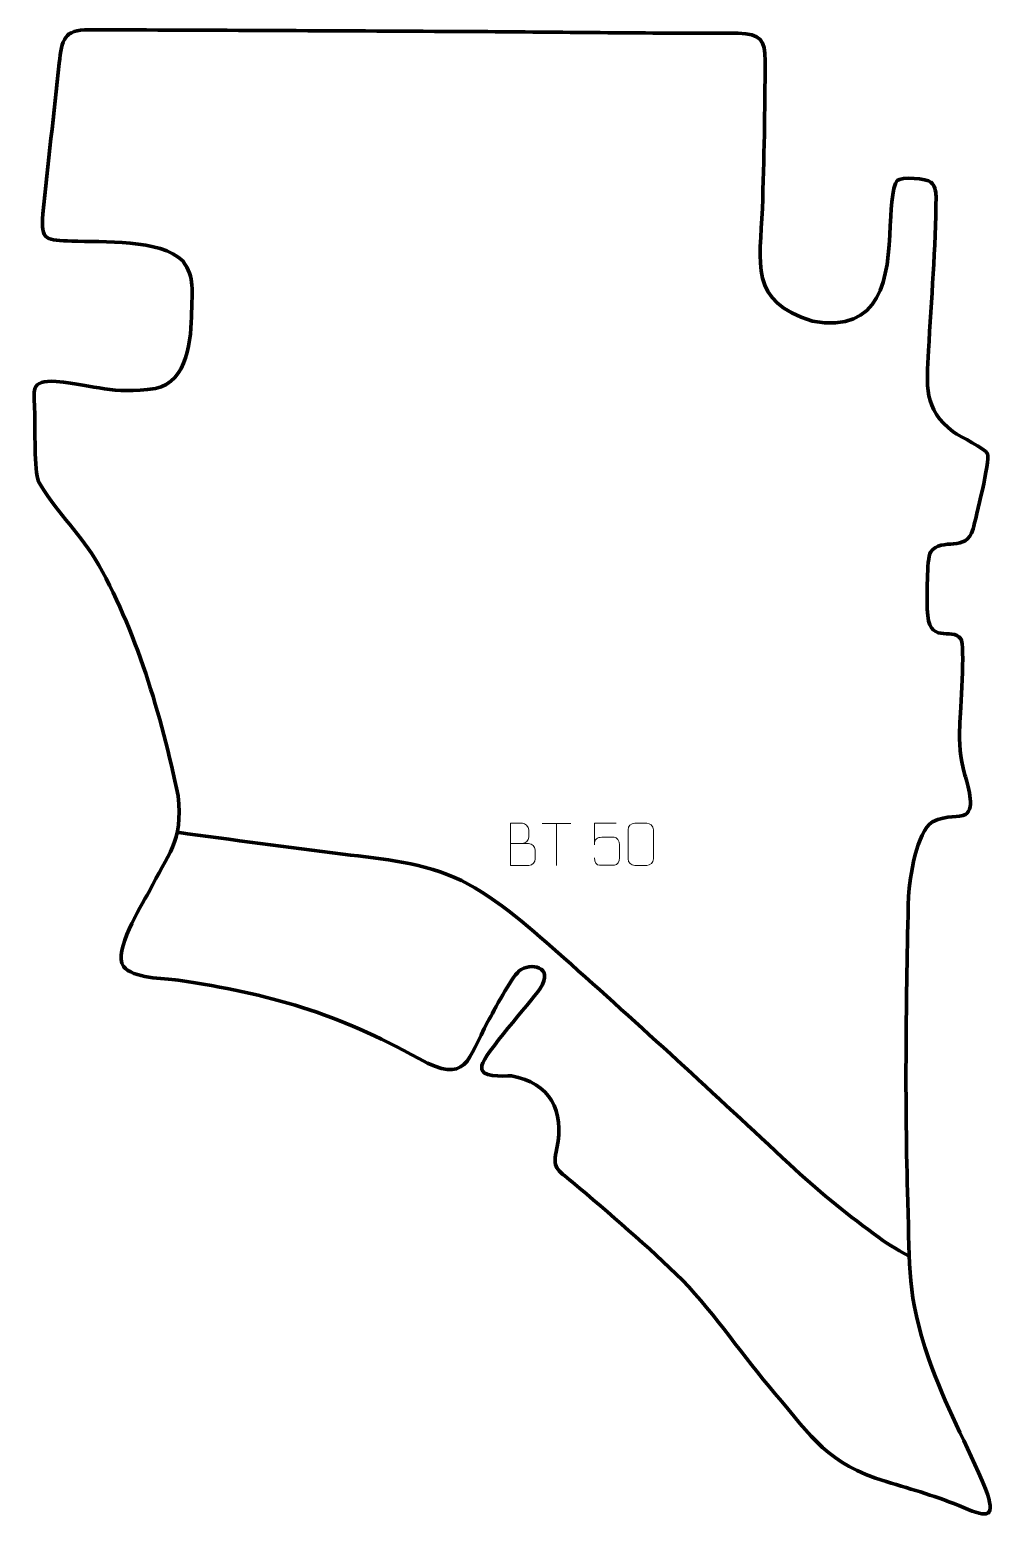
# Model space of a CAD drawing. Header units: millimetres. Extents: x 921 to 1494, y 49 to 933.
import ezdxf

# ---------------------------------------------------------------- set-up
doc = ezdxf.new("R2010")
doc.units = ezdxf.units.MM
doc.header["$MEASUREMENT"] = 0
doc.layers.add('layer 2', color=7, linetype='Continuous')
doc.layers.add('layer 3', color=7, linetype='Continuous')

msp = doc.modelspace()

# ---------------------------------------------------------------- linework, layer by layer
at = {"layer": 'layer 2', "color": 142, "lineweight": 158}
msp.add_open_spline([(1442.8192, 204.9562), (1434.5747, 209.5879), (1429.4372, 212.4298), (1421.7388, 218.1778), (1421.7388, 218.1778), (1403.6912, 231.653), (1388.2406, 244.0875), (1371.8274, 259.5088), (1371.8274, 259.5088), (1327.3652, 300.858), (1283.391, 341.6352), (1237.9328, 381.9363), (1237.9328, 381.9363), (1220.0445, 397.7952), (1198.4406, 417.2624), (1177.0979, 427.8287), (1177.0979, 427.8287), (1154.7328, 438.6512), (1131.0677, 440.568), (1106.7958, 443.5356), (1106.7958, 443.5356), (1073.9722, 447.5917), (1041.2039, 452.0937), (1008.4275, 456.5123)], degree=3, knots=[0, 0, 0, 0, 0.14285714, 0.14285714, 0.14285714, 0.14285714, 0.28571429, 0.28571429, 0.28571429, 0.28571429, 0.42857143, 0.42857143, 0.42857143, 0.42857143, 0.57142857, 0.57142857, 0.57142857, 0.57142857, 0.71428571, 0.71428571, 0.71428571, 0.71428571, 1, 1, 1, 1], dxfattribs=at)
at = {"layer": 'layer 3', "color": 242, "lineweight": 158}
msp.add_open_spline([(1174.854, 931.7753), (1101.9031, 932.158), (1028.8925, 932.5972), (955.9447, 932.7557), (955.9447, 932.7557), (941.3215, 932.7874), (939.9033, 927.2766), (938.4235, 912.9759), (938.4235, 912.9759), (935.3319, 883.2017), (931.628, 853.252), (928.7295, 823.5184), (928.7295, 823.5184), (927.1353, 807.1665), (931.0967, 808.0948), (945.9213, 807.3355), (945.9213, 807.3355), (963.921, 806.6196), (998.3742, 808.8106), (1011.7545, 795.5774), (1011.7545, 795.5774), (1019.2028, 785.8702), (1017.0465, 776.8953), (1016.9925, 765.3345), (1016.9925, 765.3345), (1016.7504, 749.646), (1014.7317, 723.559), (995.5252, 719.9768), (995.5252, 719.9768), (968.9511, 716.1855), (961.0011, 721.7651), (936.5871, 724.074), (936.5871, 724.074), (920.9288, 725.1181), (923.3958, 718.9107), (923.8813, 705.6411), (923.8813, 705.6411), (924.1241, 697.361), (923.5601, 670.7497), (926.1387, 664.7327), (926.1387, 664.7327), (935.0208, 648.8266), (949.4055, 635.2323), (959.5762, 619.063), (959.5762, 619.063), (984.0457, 577.169), (999.0699, 525.5475), (1008.9126, 478.1961), (1008.9126, 478.1961), (1011.9073, 450.0015), (1003.174, 444.3524), (991.5165, 420.9798), (991.5165, 420.9798), (986.7892, 412.2129), (970.3398, 386.0332), (976.4544, 376.8935), (976.4544, 376.8935), (982.2534, 369.8023), (1000.0886, 369.8193), (1009.0094, 368.7198), (1009.0094, 368.7198), (1063.0333, 360.7327), (1103.8047, 349.0077), (1151.7748, 322.2442), (1151.7748, 322.2442), (1180.6776, 306.1188), (1180.6233, 321.8705), (1192.8134, 344.1296), (1192.8134, 344.1296), (1196.5621, 350.9748), (1206.2747, 369.5494), (1211.2718, 374.207), (1211.2718, 374.207), (1217.7838, 379.463), (1232.6128, 377.0755), (1223.7936, 363.8334), (1223.7936, 363.8334), (1217.2452, 354.2663), (1190.9061, 325.5479), (1189.1764, 318.0556), (1189.1764, 318.0556), (1187.3781, 310.2659), (1201.9927, 312.141), (1206.7089, 311.8811), (1206.7089, 311.8811), (1229.6264, 308.0681), (1238.3168, 290.9075), (1233.7517, 269.1176), (1233.7517, 269.1176), (1231.1466, 256.6827), (1233.3698, 256.9235), (1243.04, 248.8035), (1243.04, 248.8035), (1264.6478, 230.5091), (1288.1873, 210.4212), (1308.319, 190.6473), (1308.319, 190.6473), (1328.1595, 169.859), (1344.2454, 145.4178), (1363.145, 123.4891), (1363.145, 123.4891), (1385.4891, 97.0743), (1394.2293, 82.0301), (1429.1024, 71.1333), (1429.1024, 71.1333), (1445.3709, 66.2613), (1459.345, 62.4176), (1475.1243, 55.7027), (1475.1243, 55.7027), (1489.8874, 49.4203), (1494.4547, 49.8006), (1488.1523, 66.7907), (1488.1523, 66.7907), (1477.146, 93.1408), (1463.88, 116.5853), (1454.4325, 143.9055), (1454.4325, 143.9055), (1441.2795, 182.9477), (1443.2895, 197.396), (1441.9438, 237.2468), (1441.9438, 237.2468), (1440.1542, 297.3131), (1440.8965, 358.5371), (1442.4056, 418.6306), (1442.4056, 418.6306), (1443.1513, 429.5272), (1446.987, 456.6832), (1456.6763, 462.7496), (1456.6763, 462.7496), (1465.4782, 467.017), (1472.2336, 465.1194), (1476.2659, 467.027), (1476.2659, 467.027), (1482.1769, 471.0801), (1477.3857, 484.9263), (1475.8442, 490.4598), (1475.8442, 490.4598), (1472.6213, 502.029), (1472.5262, 508.1387), (1472.7878, 520.1413), (1472.7878, 520.1413), (1473.1027, 527.7022), (1476.1869, 567.6535), (1473.4257, 571.4018), (1473.4257, 571.4018), (1467.9457, 578.8406), (1454.0406, 566.7104), (1453.5255, 588.9123), (1453.5255, 588.9123), (1453.5421, 594.9933), (1453.0754, 618.7091), (1455.4797, 622.7436), (1455.4797, 622.7436), (1462.5845, 632.1429), (1476.5409, 622.0141), (1480.7058, 636.5477), (1480.7058, 636.5477), (1482.3827, 643.1756), (1490.9036, 676.9561), (1489.2789, 681.044), (1489.2789, 681.044), (1487.9559, 684.3725), (1473.2916, 691.0807), (1468.977, 694.1194), (1468.977, 694.1194), (1451.1061, 707.7567), (1453.1582, 721.715), (1454.257, 742.3555), (1454.257, 742.3555), (1455.8805, 772.8533), (1458.6382, 803.1812), (1458.7301, 833.7563), (1458.7301, 833.7563), (1458.735, 837.7127), (1457.7053, 840.3363), (1455.7034, 842.3116), (1455.7034, 842.3116), (1453.2891, 844.6938), (1438.0569, 845.6221), (1435.6866, 843.291), (1435.6866, 843.291), (1432.6449, 840.2993), (1431.7063, 821.4704), (1431.5525, 816.6875), (1431.5525, 816.6875), (1430.5465, 785.3942), (1426.2723, 752.2229), (1385.3764, 759.93), (1385.3764, 759.93), (1347.4594, 771.2468), (1354.4206, 794.1661), (1355.6701, 826.7878), (1355.6701, 826.7878), (1356.7666, 855.8588), (1357.1635, 885.3449), (1357.3461, 914.4449), (1357.3461, 914.4449), (1357.4234, 926.7663), (1354.4702, 930.323), (1341.3979, 930.7326), (1341.3979, 930.7326), (1333.8069, 930.9704), (1325.2019, 930.6565), (1317.4352, 930.6898), (1317.4352, 930.6898), (1269.9072, 930.8937), (1222.3819, 931.5205), (1174.854, 931.7753)], degree=3, knots=[0, 0, 0, 0, 0.01886792, 0.01886792, 0.01886792, 0.01886792, 0.03773585, 0.03773585, 0.03773585, 0.03773585, 0.05660377, 0.05660377, 0.05660377, 0.05660377, 0.0754717, 0.0754717, 0.0754717, 0.0754717, 0.09433962, 0.09433962, 0.09433962, 0.09433962, 0.11320755, 0.11320755, 0.11320755, 0.11320755, 0.13207547, 0.13207547, 0.13207547, 0.13207547, 0.1509434, 0.1509434, 0.1509434, 0.1509434, 0.16981132, 0.16981132, 0.16981132, 0.16981132, 0.18867925, 0.18867925, 0.18867925, 0.18867925, 0.20754717, 0.20754717, 0.20754717, 0.20754717, 0.22641509, 0.22641509, 0.22641509, 0.22641509, 0.24528302, 0.24528302, 0.24528302, 0.24528302, 0.26415094, 0.26415094, 0.26415094, 0.26415094, 0.28301887, 0.28301887, 0.28301887, 0.28301887, 0.30188679, 0.30188679, 0.30188679, 0.30188679, 0.32075472, 0.32075472, 0.32075472, 0.32075472, 0.33962264, 0.33962264, 0.33962264, 0.33962264, 0.35849057, 0.35849057, 0.35849057, 0.35849057, 0.37735849, 0.37735849, 0.37735849, 0.37735849, 0.39622642, 0.39622642, 0.39622642, 0.39622642, 0.41509434, 0.41509434, 0.41509434, 0.41509434, 0.43396226, 0.43396226, 0.43396226, 0.43396226, 0.45283019, 0.45283019, 0.45283019, 0.45283019, 0.47169811, 0.47169811, 0.47169811, 0.47169811, 0.49056604, 0.49056604, 0.49056604, 0.49056604, 0.50943396, 0.50943396, 0.50943396, 0.50943396, 0.52830189, 0.52830189, 0.52830189, 0.52830189, 0.54716981, 0.54716981, 0.54716981, 0.54716981, 0.56603774, 0.56603774, 0.56603774, 0.56603774, 0.58490566, 0.58490566, 0.58490566, 0.58490566, 0.60377358, 0.60377358, 0.60377358, 0.60377358, 0.62264151, 0.62264151, 0.62264151, 0.62264151, 0.64150943, 0.64150943, 0.64150943, 0.64150943, 0.66037736, 0.66037736, 0.66037736, 0.66037736, 0.67924528, 0.67924528, 0.67924528, 0.67924528, 0.69811321, 0.69811321, 0.69811321, 0.69811321, 0.71698113, 0.71698113, 0.71698113, 0.71698113, 0.73584906, 0.73584906, 0.73584906, 0.73584906, 0.75471698, 0.75471698, 0.75471698, 0.75471698, 0.77358491, 0.77358491, 0.77358491, 0.77358491, 0.79245283, 0.79245283, 0.79245283, 0.79245283, 0.81132075, 0.81132075, 0.81132075, 0.81132075, 0.83018868, 0.83018868, 0.83018868, 0.83018868, 0.8490566, 0.8490566, 0.8490566, 0.8490566, 0.86792453, 0.86792453, 0.86792453, 0.86792453, 0.88679245, 0.88679245, 0.88679245, 0.88679245, 0.90566038, 0.90566038, 0.90566038, 0.90566038, 0.9245283, 0.9245283, 0.9245283, 0.9245283, 0.94339623, 0.94339623, 0.94339623, 0.94339623, 0.96226415, 0.96226415, 0.96226415, 0.96226415, 1, 1, 1, 1], dxfattribs=at)
at = {"layer": 'layer 3', "color": 250, "lineweight": 9}
for points, knots in [([(1206.1152, 449.8593), (1209.7538, 449.8597), (1213.3409, 449.8597), (1216.9803, 449.8593), (1216.9803, 449.8593), (1218.9557, 449.842), (1220.8793, 448.1059), (1220.8793, 446.0563), (1220.8793, 446.0563), (1220.8789, 444.9277), (1220.8789, 441.8783), (1220.8793, 440.7494), (1220.8793, 440.7494), (1220.8969, 438.8915), (1219.3548, 436.8776), (1217.0333, 436.8945), (1217.0333, 436.8945), (1213.3935, 436.8949), (1209.7541, 436.8949), (1206.1152, 436.8945), (1206.1152, 436.8945), (1206.1152, 445.2128), (1206.1152, 453.5306), (1206.1152, 461.8481), (1206.1152, 461.8481), (1208.4889, 461.8481), (1210.863, 461.8481), (1213.2372, 461.8481), (1213.2372, 461.8481), (1214.918, 461.8657), (1217.0148, 459.9552), (1217.0325, 457.9928), (1217.0325, 457.9928), (1217.0321, 455.9267), (1217.0321, 455.7807), (1217.0325, 453.7142), (1217.0325, 453.7142), (1217.0498, 451.6481), (1215.1953, 449.842), (1213.1853, 449.8593)], [0, 0, 0, 0, 0.09090909, 0.09090909, 0.09090909, 0.09090909, 0.18181818, 0.18181818, 0.18181818, 0.18181818, 0.27272727, 0.27272727, 0.27272727, 0.27272727, 0.36363636, 0.36363636, 0.36363636, 0.36363636, 0.45454545, 0.45454545, 0.45454545, 0.45454545, 0.54545455, 0.54545455, 0.54545455, 0.54545455, 0.63636364, 0.63636364, 0.63636364, 0.63636364, 0.72727273, 0.72727273, 0.72727273, 0.72727273, 0.81818182, 0.81818182, 0.81818182, 0.81818182, 1, 1, 1, 1]), ([(1268.8915, 461.8261), (1268.8915, 461.8261), (1256.0398, 461.8261), (1256.0398, 461.8261), (1256.0398, 461.8261), (1256.0401, 457.5955), (1256.0401, 453.3646), (1256.0398, 449.1334), (1256.0398, 449.1334), (1256.0395, 452.4435), (1257.6705, 453.5153), (1260.4825, 453.5758), (1260.4825, 453.5758), (1262.9221, 453.5761), (1265.3616, 453.5761), (1267.8008, 453.5758), (1267.8008, 453.5758), (1269.4506, 453.5826), (1270.9255, 451.2021), (1270.954, 449.1334), (1270.954, 449.1334), (1270.9537, 446.5461), (1270.9537, 443.9585), (1270.954, 441.3708), (1270.954, 441.3708), (1271.0002, 439.4114), (1269.5008, 436.9751), (1267.8749, 436.9166), (1267.8749, 436.9166), (1265.9184, 436.9169), (1261.0234, 436.9169), (1259.0664, 436.9166), (1259.0664, 436.9166), (1257.2209, 436.9078), (1256.1138, 438.8726), (1256.093, 441.4237)], [0, 0, 0, 0, 0.1, 0.1, 0.1, 0.1, 0.2, 0.2, 0.2, 0.2, 0.3, 0.3, 0.3, 0.3, 0.4, 0.4, 0.4, 0.4, 0.5, 0.5, 0.5, 0.5, 0.6, 0.6, 0.6, 0.6, 0.7, 0.7, 0.7, 0.7, 0.8, 0.8, 0.8, 0.8, 1, 1, 1, 1]), ([(1279.9167, 461.8706), (1282.2828, 461.8706), (1284.6493, 461.8706), (1287.0158, 461.8706), (1287.0158, 461.8706), (1288.9963, 461.9062), (1291.0223, 460.4119), (1291.0494, 457.9698), (1291.0494, 457.9698), (1291.049, 452.2124), (1291.049, 446.4546), (1291.0494, 440.6964), (1291.0494, 440.6964), (1290.9073, 438.3688), (1289.2009, 436.8865), (1287.0158, 436.8757), (1287.0158, 436.8757), (1284.6434, 436.8761), (1282.271, 436.8761), (1279.899, 436.8757), (1279.899, 436.8757), (1277.9405, 436.7701), (1275.9341, 438.658), (1275.9455, 440.679), (1275.9455, 440.679), (1275.9459, 446.4596), (1275.9459, 452.2399), (1275.9455, 458.0197), (1275.9455, 458.0197), (1275.9498, 460.1617), (1277.7269, 461.8842), (1279.9167, 461.8706)], [0, 0, 0, 0, 0.11111111, 0.11111111, 0.11111111, 0.11111111, 0.22222222, 0.22222222, 0.22222222, 0.22222222, 0.33333333, 0.33333333, 0.33333333, 0.33333333, 0.44444444, 0.44444444, 0.44444444, 0.44444444, 0.55555556, 0.55555556, 0.55555556, 0.55555556, 0.66666667, 0.66666667, 0.66666667, 0.66666667, 0.77777778, 0.77777778, 0.77777778, 0.77777778, 1, 1, 1, 1])]:
    msp.add_open_spline(points, degree=3, knots=knots, dxfattribs=at)
for points in [[(1225.0038, 461.8246), (1225.0038, 461.8246), (1241.991, 461.8246), (1241.991, 461.8246)], [(1233.4976, 436.8946), (1233.4976, 436.8946), (1233.4976, 461.8481), (1233.4976, 461.8481)]]:
    msp.add_open_spline(points, degree=3, dxfattribs=at)

doc.saveas('drawing.dxf')
